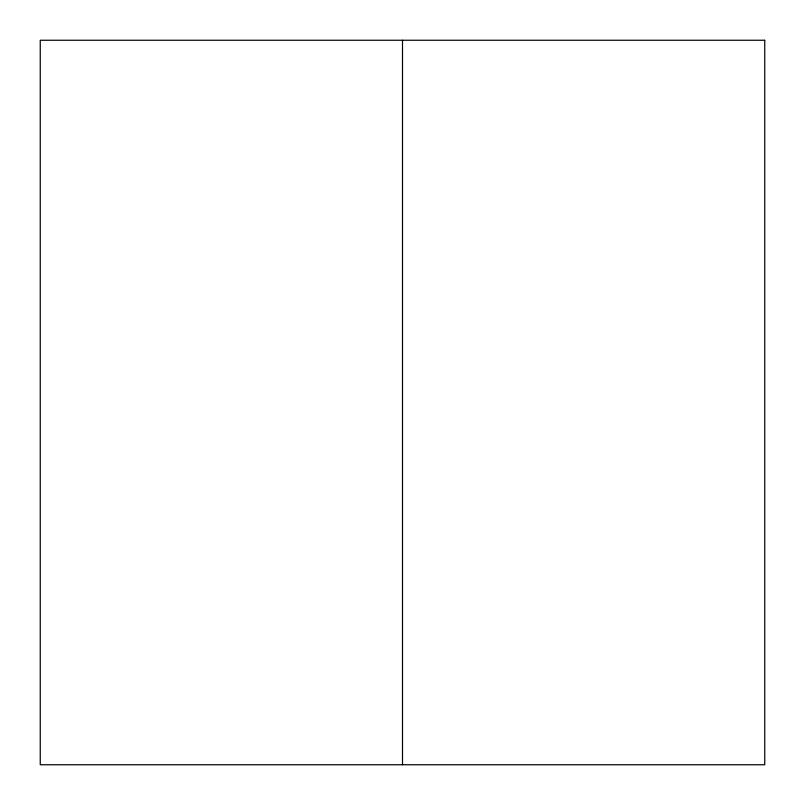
<?xml version="1.0" encoding="UTF-8"?>
<svg xmlns="http://www.w3.org/2000/svg" width="805" height="805" viewBox="0 0 805 805"><rect width="100%" height="100%" fill="white"/><g stroke="black" fill="none" stroke-linecap="round" stroke-linejoin="round"><path stroke-width="1.21" d="M402.5 40.25L402.5 764.75M764.75 40.25L40.25 40.25L40.25 764.75L764.75 764.75L764.75 40.25"/></g></svg>
